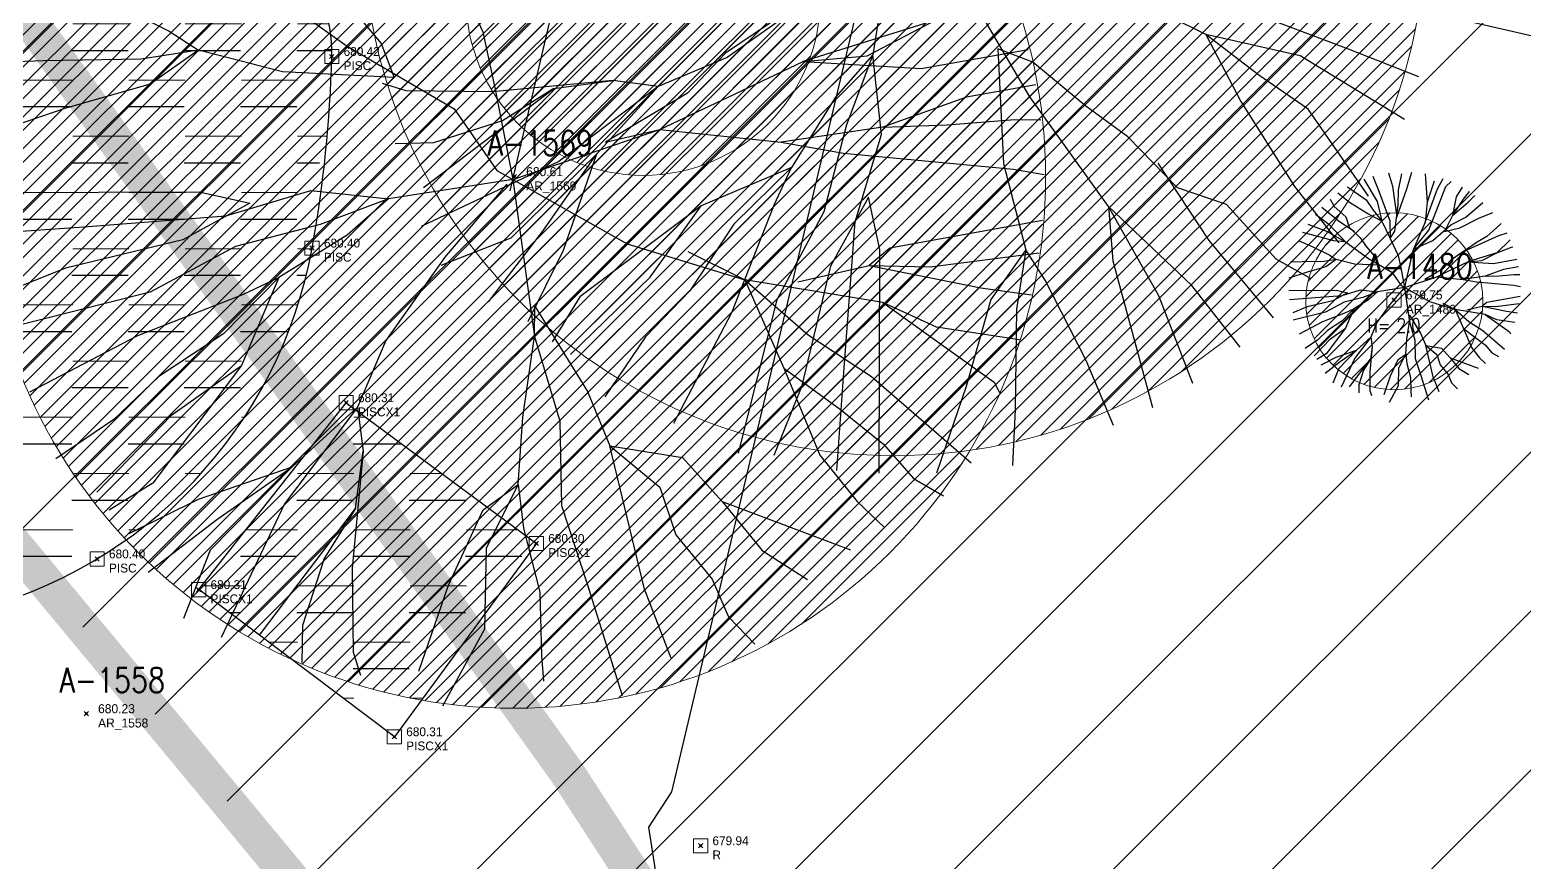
# Model space of a CAD drawing. Extents: x 350769 to 354978, y 6304672 to 6307963.
# Drawn here: x 352363.29 to 352384.38, y 6305912.39 to 6305924.15 of the extents above; entities that cross this region are included whole.
import ezdxf

# ---------------------------------------------------------------- set-up
doc = ezdxf.new("R2010")
doc.units = 0
doc.header["$PDMODE"] = 35
doc.header["$PDSIZE"] = 0.03
doc.linetypes.add('CONTINUOS', pattern=[0])
doc.linetypes.add('DASHDOT', pattern=[1, 0.5, -0.25, 0, -0.25])
doc.layers.get('0').update_dxf_attribs({"linetype": 'CONTINUOUS'})
for name, color, linetype in [('03_Pav ext_Vereda HC', 42, 'CONTINUOUS'), ('03_S2_Pav ext_Borde vereda', 7, 'CONTINUOUS'), ('1-ARBOL H1', 7, 'CONTINUOUS'), ('1-ARBOL H2', 1, 'CONTINUOUS'), ('1-ARBOL H3', 241, 'CONTINUOUS'), ('1-ARBOL NOMBRE', 3, 'CONTINUOUS'), ('1-ARBOL PTO', 7, 'CONTINUOUS'), ('1-PISCINA', 252, 'CONTINUOUS'), ('C-TINN', 5, 'CONTINUOUS'), ('C-TOPO-MAJR', 9, 'CONTINUOUS'), ('Paisajismo', 253, 'CONTINUOUS'), ('V-NODE-TEXT DIC 2012', 31, 'CONTINUOUS')]:
    doc.layers.add(name, color=color, linetype=linetype)
doc.layers.add('0_ASD_LINEA OFICIAL', color=253, linetype='DASHDOT', lineweight=20)
doc.layers.add('0_ASD_TOPOGRAFIA_ELEMENTOS', color=9, linetype='CONTINUOS', lineweight=5, true_color=0xbdbdbd)
doc.styles.add('ROMANS', font='romans.shx', dxfattribs={"width": 0.65})

# ---------------------------------------------------------------- blocks, each defined once
blk = doc.blocks.new('A$C27410629')
at = {"true_color": 0x136734, "transparency": 33554559}
h = blk.add_hatch(dxfattribs=at)
h.set_pattern_fill('ANSI31', color=116, scale=0.5)
h.set_pattern_definition([(45, (-8759.562515186517, -519.1035735587502), (-1.122532015133644, 1.122532015133644), [])])
h.paths.add_polyline_path([(137.5068959888558, 1252.464406617455, 0.1176268807227723), (109.8147584422568, 1254.193915082658, 0.0669245107500281), (94.44469839795602, 1249.334472017372, 0.3153492887079504), (64.30173641118381, 1196.270282113329, 0.0226826871159959), (65.7292635223912, 1185.310127003227), (112.3603922077091, 1218.953454515778), (153.4782689701005, 1161.962272479494), (172.1053089193083, 1139.480769404351), (187.9579650288579, 1141.807885415954), (193.565073162812, 1120.465553675225), (224.197974734232, 1050.129297271156), (250.6203797236194, 989.4787086543838), (268.1526288855184, 972.7353945672494, 7.2547007156e-06), (291.4898137452492, 983.2987389690225), (238.1945199318034, 1105.633967029937), (205.2934048173047, 1181.112163638985), (177.0531538182076, 1197.651557407602)])
at = {"layer": '0_ASD_LINEA OFICIAL', "ltscale": 8, "const_width": 0.5}
blk.add_lwpolyline([(250.6203797236194, 989.4787086543838), (268.1526288854875, 972.7353945673531, 7.2547007157e-06), (291.4898137452146, 983.2987389692971), (291.4898137452146, 983.2987389692971), (238.1945199318034, 1105.633967029937), (205.2934048173047, 1181.112163638985), (177.0531538182076, 1197.651557407602), (137.6146324061954, 1252.315079214)], format="xyb", dxfattribs=at)
for points in [[(65.72926352235241, 1185.310127003199), (112.3603922077091, 1218.953454515778), (153.4782689701005, 1161.962272479494), (172.1053089193083, 1139.480769404351), (187.9579650288579, 1141.807885415954), (193.565073162812, 1120.465553675225), (224.197974734232, 1050.129297271156), (250.6203797236194, 989.4787086543838)], [(160.9876143796937, 1025.359743172903), (224.1959328140074, 1050.133984341224), (193.565073162812, 1120.465553675225), (187.9579650288579, 1141.807885415954), (172.1053089193083, 1139.480769404351), (153.4782689701005, 1161.962272479494), (117.4026874119681, 1137.085542515902), (85.5836153089768, 1125.976116823203)]]:
    blk.add_lwpolyline(points, dxfattribs=at)
blk = doc.blocks.new('1.0 - LO RECABARREN LOTEO PARQUE - VEGETACION EXISTENTE ETAPA MUNICIPAL__2024')
at = {"layer": 'Paisajismo'}
for p, q in [((352375.4702458608, 6305925.603099793), (352375.1882660957, 6305923.795558665)), ((352369.1777840986, 6305925.224357982), (352369.6813281216, 6305924.119084897)), ((352366.2653259892, 6305924.993498384), (352367.77056125, 6305923.916952697)), ((352364.1516316083, 6305924.685686928), (352365.2540576142, 6305924.126691653)), ((352367.6419758763, 6305924.68165248), (352368.2480267663, 6305923.955577966)), ((352377.4055079637, 6305923.199715878), (352376.4937980042, 6305924.752247649)), ((352370.0679724451, 6305921.872609038), (352370.6902075476, 6305924.528814548)), ((352374.3394468163, 6305924.613462397), (352373.130072772, 6305923.756698069)), ((352379.8890026583, 6305924.080536784), (352378.750783973, 6305924.647700798)), ((352381.9028185219, 6305923.873283903), (352379.927820946, 6305924.62086697)), ((352373.9290712419, 6305924.372377308), (352373.1081152786, 6305923.816174734)), ((352376.0727233629, 6305924.284262914), (352374.2024221951, 6305923.700228712)), ((352375.1096994106, 6305923.778382971), (352376.0727233629, 6305924.284262914)), ((352365.2540576142, 6305924.126691653), (352365.6718654306, 6305923.861293525)), ((352369.6813281216, 6305924.119084897), (352369.8566682157, 6305923.30586208)), ((352381.2163304516, 6305923.781371539), (352379.8890026583, 6305924.080536784)), ((352379.8890026583, 6305924.080536784), (352380.3793731192, 6305923.137545247)), ((352380.6351789793, 6305923.505965), (352379.8890026583, 6305924.080536784)), ((352365.6718654306, 6305923.861293525), (352364.8590023124, 6305923.73371638)), ((352365.6718654306, 6305923.861293525), (352364.9886087963, 6305923.378250415)), ((352366.8578887793, 6305923.553046823), (352365.6718654306, 6305923.861293525)), ((352367.77056125, 6305923.916952697), (352369.2793878625, 6305923.030908189)), ((352368.2480267663, 6305923.955577966), (352368.4296612875, 6305923.475730047)), ((352375.8713452063, 6305923.603319028), (352377.3789777372, 6305923.868649257)), ((352376.9515047158, 6305923.87790762), (352377.031061075, 6305922.260606641)), ((352377.4452520646, 6305923.691011814), (352376.9515047158, 6305923.87790762)), ((352382.8913239477, 6305923.485670272), (352381.9028185219, 6305923.873283903)), ((352363.4760579242, 6305923.712183417), (352362.7126526013, 6305923.678956957)), ((352364.8590023124, 6305923.73371638), (352363.4760579242, 6305923.712183417)), ((352373.130072772, 6305923.756698069), (352372.1573878307, 6305923.345896452)), ((352373.1081152786, 6305923.816174734), (352372.5730991223, 6305923.254573348)), ((352373.1440849735, 6305923.196148376), (352374.2024221951, 6305923.700228712)), ((352374.2024221951, 6305923.700228712), (352375.1096994106, 6305923.778382971)), ((352374.2024221951, 6305923.700228712), (352375.8713452063, 6305923.603319028)), ((352375.1882660957, 6305923.795558665), (352374.6603257496, 6305923.196936025)), ((352375.1882660957, 6305923.795558665), (352374.8147450234, 6305922.807415179)), ((352375.1882660957, 6305923.795558665), (352375.1882660957, 6305923.795558665)), ((352375.3075705391, 6305922.669559345), (352375.1882660957, 6305923.795558665)), ((352378.1923582874, 6305923.067405858), (352377.4452520646, 6305923.691011814)), ((352382.6913788226, 6305922.880757701), (352381.2163304516, 6305923.781371539)), ((352368.4296612875, 6305923.475730047), (352366.8578887793, 6305923.553046823)), ((352371.5184798641, 6305923.431942384), (352369.8183166715, 6305923.270626443)), ((352370.687252077, 6305923.318138927), (352371.5184798641, 6305923.431942384)), ((352372.1573878307, 6305923.345896452), (352371.5184798641, 6305923.431942384)), ((352381.3305007125, 6305923.028547787), (352380.6351789793, 6305923.505965)), ((352364.9886087963, 6305923.378250415), (352363.7974733091, 6305923.041953631)), ((352368.5997595971, 6305923.284560755), (352368.265524338, 6305923.389078305)), ((352369.8183166715, 6305923.270626443), (352368.5997595971, 6305923.284560755)), ((352368.8469876921, 6305921.922353846), (352370.687252077, 6305923.318138927)), ((352369.8566682157, 6305923.30586208), (352370.106287757, 6305922.036169954)), ((352370.687252077, 6305923.318138927), (352369.9605148915, 6305922.862929301)), ((352372.1573878307, 6305923.345896452), (352370.7556980548, 6305922.289282813)), ((352371.2928970537, 6305922.397534733), (352372.1573878307, 6305923.345896452)), ((352372.5730991223, 6305923.254573348), (352371.4158517948, 6305922.561791539)), ((352377.4862511842, 6305923.372635354), (352376.5099130048, 6305923.196596308)), ((352363.7974733091, 6305923.041953631), (352362.604983442, 6305922.633924186)), ((352369.2793878625, 6305923.030908189), (352369.8827411623, 6305922.161959857)), ((352372.1819547828, 6305922.737895793), (352373.1440849735, 6305923.196148376)), ((352374.6603257496, 6305923.196936025), (352374.0417827315, 6305922.204166298)), ((352376.5099130048, 6305923.196596308), (352375.3290965599, 6305922.773759334)), ((352378.5132372207, 6305921.650879486), (352377.4055079637, 6305923.199715878)), ((352378.7887446114, 6305922.637172383), (352378.1923582874, 6305923.067405858)), ((352380.3793731192, 6305923.137545247), (352381.1404788018, 6305921.932810843)), ((352382.1842404385, 6305921.79807883), (352381.3305007125, 6305923.028547787)), ((352369.9605148915, 6305922.862929301), (352368.9859782216, 6305922.550201828)), ((352374.8147450234, 6305922.807415179), (352374.4948601694, 6305921.575008806)), ((352375.3290965599, 6305922.773759334), (352376.2354745287, 6305922.804286337)), ((352376.2354745287, 6305922.804286337), (352377.190411121, 6305922.881540743)), ((352377.190411121, 6305922.881540743), (352377.5592787634, 6305922.874576182)), ((352370.106287757, 6305922.036169954), (352372.1819547828, 6305922.737895793)), ((352371.4158517948, 6305922.561791539), (352372.1819547828, 6305922.737895793)), ((352372.1819547828, 6305922.737895793), (352373.8949014431, 6305922.562625045)), ((352375.3290965599, 6305922.773759334), (352373.8949014431, 6305922.562625045)), ((352374.938678846, 6305921.436227677), (352375.3075705391, 6305922.669559345)), ((352379.4886997071, 6305921.91457271), (352378.7887446114, 6305922.637172383)), ((352368.9859782216, 6305922.550201828), (352368.4469315796, 6305922.540024128)), ((352371.2928970537, 6305922.397534733), (352370.0787920602, 6305921.206760412)), ((352370.529193421, 6305921.303915133), (352371.2928970537, 6305922.397534733)), ((352370.8203751075, 6305921.036049427), (352371.2928970537, 6305922.397534733)), ((352373.8949014431, 6305922.562625045), (352374.7716272695, 6305922.404206688)), ((352374.7716272695, 6305922.404206688), (352377.1728586877, 6305922.179475287)), ((352370.7556980548, 6305922.289282813), (352368.8121839928, 6305921.36960551)), ((352369.8827411623, 6305922.161959857), (352371.7224693681, 6305921.126742867)), ((352374.0417827315, 6305922.204166298), (352372.7651748338, 6305921.663849127)), ((352374.0417827315, 6305922.204166298), (352373.2235211496, 6305921.403843911)), ((352373.7985101328, 6305921.683359453), (352374.0417827315, 6305922.204166298)), ((352377.031061075, 6305922.260606641), (352377.348236551, 6305921.040228558)), ((352377.1728586877, 6305922.179475287), (352377.6059610968, 6305922.106168143)), ((352379.936564877, 6305921.171228792), (352379.2144552114, 6305922.265871255)), ((352370.106287757, 6305922.036169954), (352368.3496305298, 6305921.762128172)), ((352370.0221169713, 6305921.968759323), (352369.1445095394, 6305920.937203915)), ((352370.106287757, 6305922.036169954), (352370.4105597132, 6305919.817534003)), ((352382.1170936318, 6305922.036657387), (352382.3077306899, 6305921.724427139)), ((352382.2451382478, 6305922.078980688), (352382.3271862014, 6305921.869739215)), ((352382.4661015754, 6305922.125789111), (352382.5229197511, 6305921.939172964)), ((352382.5229197511, 6305921.939172964), (352382.5850133433, 6305921.500382992)), ((352382.6078358517, 6305921.885193825), (352382.6536641958, 6305922.112615707)), ((352382.7255723397, 6305921.904088235), (352382.7958158743, 6305922.138455039)), ((352382.9838642104, 6305922.115630685), (352383.0095189821, 6305921.711582254)), ((352383.1086183961, 6305922.010635272), (352383.0095189821, 6305921.711582254)), ((352383.1556555279, 6305921.90378248), (352383.2384065445, 6305922.048054607)), ((352383.2733258597, 6305921.9348885), (352383.3493312278, 6305922.004172126)), ((352362.6086268314, 6305921.848871754), (352365.6779629982, 6305921.858329112)), ((352365.6779629982, 6305921.858329112), (352366.3930501146, 6305921.701313131)), ((352366.0567168208, 6305921.519567027), (352367.2553290981, 6305921.878074088)), ((352367.2553290981, 6305921.878074088), (352368.3496305298, 6305921.762128172)), ((352368.3496305298, 6305921.762128172), (352367.3893041674, 6305921.399122052)), ((352368.3496305298, 6305921.762128172), (352367.7678596528, 6305921.249049819)), ((352368.3496305298, 6305921.762128172), (352368.3496305298, 6305921.762128172)), ((352375.1256894663, 6305921.78230331), (352374.5902453599, 6305920.811687087)), ((352375.2872536237, 6305921.046502749), (352375.1256894663, 6305921.78230331)), ((352380.1793921634, 6305921.682338035), (352379.4886997071, 6305921.91457271)), ((352381.1404788018, 6305921.932810843), (352381.7662709216, 6305921.140367877)), ((352381.6412293455, 6305921.757736577), (352381.7000821496, 6305921.65329149)), ((352381.9164373764, 6305921.708371272), (352381.7486973421, 6305921.840835558)), ((352381.8879180338, 6305921.929309081), (352382.1483770366, 6305921.748594081)), ((352382.1483770366, 6305921.748594081), (352382.2494341259, 6305921.601412144)), ((352382.3271862014, 6305921.869739215), (352382.485430535, 6305921.451682427)), ((352382.5850133433, 6305921.500382992), (352382.7255723397, 6305921.904088235)), ((352382.6039188047, 6305921.677733289), (352382.6078358517, 6305921.885193825)), ((352382.9834711675, 6305921.431902624), (352383.1556555279, 6305921.90378248)), ((352383.1315329145, 6305921.574380967), (352383.2733258597, 6305921.9348885)), ((352383.4193693965, 6305921.789398993), (352383.3674522764, 6305921.524682896)), ((352383.5204005023, 6305921.756232971), (352383.3674522764, 6305921.524682896)), ((352383.5055732039, 6305921.925432207), (352383.4193693965, 6305921.789398993)), ((352383.6022661628, 6305921.865451896), (352383.5204005023, 6305921.756232971)), ((352383.5900161056, 6305921.715845633), (352383.6821775807, 6305921.808387955)), ((352364.0515358523, 6305921.366857713), (352366.0567168208, 6305921.519567027)), ((352366.3930501146, 6305921.701313131), (352365.4497576068, 6305921.180942255)), ((352372.7651748338, 6305921.663849127), (352371.0543545674, 6305920.375500673)), ((352372.0459041276, 6305920.652820288), (352372.7651748338, 6305921.663849127)), ((352373.1997151326, 6305920.157408826), (352373.7985101328, 6305921.683359453)), ((352374.4948601694, 6305921.575008806), (352373.8319437768, 6305920.33612568)), ((352379.6900846676, 6305920.538551255), (352378.5132372207, 6305921.650879486)), ((352378.5132372207, 6305921.650879486), (352378.5759669257, 6305920.886942143)), ((352379.223372799, 6305920.388869123), (352378.5132372207, 6305921.650879486)), ((352380.8802690857, 6305920.910698391), (352380.1793921634, 6305921.682338035)), ((352381.4363546945, 6305921.545514576), (352381.62130806, 6305921.4013597)), ((352381.5242590981, 6305921.645444569), (352381.7552298135, 6305921.453533296)), ((352381.7000821496, 6305921.65329149), (352381.8634186492, 6305921.50493366)), ((352382.1714490284, 6305921.547264545), (352381.9164373764, 6305921.708371272)), ((352382.3710563683, 6305921.443465582), (352382.1714490284, 6305921.547264545)), ((352382.2494341259, 6305921.601412144), (352382.3710563683, 6305921.443465582)), ((352382.3077306899, 6305921.724427139), (352382.3710563683, 6305921.443465582)), ((352382.5553485164, 6305921.305088425), (352382.6039188047, 6305921.677733289)), ((352383.0095189821, 6305921.711582254), (352382.9834711675, 6305921.431902624)), ((352383.0332168968, 6305921.316819363), (352383.1315329145, 6305921.574380967)), ((352383.3674522764, 6305921.524682896), (352383.2537368047, 6305921.30020654)), ((352383.3674522764, 6305921.524682896), (352383.5900161056, 6305921.715845633)), ((352383.5559343637, 6305921.504107267), (352383.7988191778, 6305921.710788663)), ((352383.7420790228, 6305921.486351135), (352383.9376436193, 6305921.566516791)), ((352362.6455665957, 6305921.269593326), (352364.0515358523, 6305921.366857713)), ((352367.3893041674, 6305921.399122052), (352366.1915911368, 6305921.088242243)), ((352373.2235211496, 6305921.403843911), (352372.6040523184, 6305920.460108434)), ((352374.7815461054, 6305919.372963989), (352374.938678846, 6305921.436227677)), ((352377.5835705647, 6305921.452867492), (352375.4284783151, 6305921.064292336)), ((352381.3275386036, 6305921.404254637), (352381.5896241572, 6305921.30256866)), ((352381.62130806, 6305921.4013597), (352381.8567596741, 6305921.152251008)), ((352381.7552298135, 6305921.453533296), (352381.9869378, 6305921.300681033)), ((352381.8634186492, 6305921.50493366), (352381.9125768272, 6305921.358731622)), ((352381.9125768272, 6305921.358731622), (352382.0655328114, 6305921.21056892)), ((352382.3710563683, 6305921.443465582), (352382.4911105742, 6305921.202533618)), ((352382.485430535, 6305921.451682427), (352382.4911105742, 6305921.202533618)), ((352382.4911105742, 6305921.202533618), (352382.5553485164, 6305921.305088425)), ((352382.9834711675, 6305921.431902624), (352382.8205255015, 6305921.051040072)), ((352382.8205255015, 6305921.051040072), (352383.0332168968, 6305921.316819363)), ((352383.0927543629, 6305921.170420489), (352383.3461807577, 6305921.393923594)), ((352383.2537368047, 6305921.30020654), (352383.4736455374, 6305921.350756623)), ((352383.3461807577, 6305921.393923594), (352383.5559343637, 6305921.504107267)), ((352383.4736455374, 6305921.350756623), (352383.7420790228, 6305921.486351135)), ((352383.9891495029, 6305921.350653877), (352383.8518599614, 6305921.228725682)), ((352384.0535926552, 6305921.412667836), (352383.9891495029, 6305921.350653877)), ((352365.4497576068, 6305921.180942255), (352363.7907008248, 6305920.781722691)), ((352367.7678596528, 6305921.249049819), (352366.8030372821, 6305920.64791934)), ((352370.0787920602, 6305921.206760412), (352369.0893342764, 6305920.818653012)), ((352369.76363805, 6305920.308369677), (352370.529193421, 6305921.303915133)), ((352371.7224693681, 6305921.126742867), (352373.38146771, 6305920.618996975)), ((352380.8431984074, 6305920.080069369), (352379.936564877, 6305921.171228792)), ((352381.202433948, 6305921.167015791), (352381.39638432, 6305921.085207821)), ((352381.6950535558, 6305921.165529292), (352381.2558706404, 6305921.284103421)), ((352381.5896241572, 6305921.30256866), (352381.8567596741, 6305921.152251008)), ((352381.8567596741, 6305921.152251008), (352381.6950535558, 6305921.165529292)), ((352381.8567596741, 6305921.152251008), (352382.1846089707, 6305920.91777288)), ((352382.0655328114, 6305921.21056892), (352382.1566023026, 6305921.084329094)), ((352382.4911105742, 6305921.202533618), (352382.6007854922, 6305920.961798489)), ((352382.8205255015, 6305921.051040072), (352383.0927543629, 6305921.170420489)), ((352383.7153538161, 6305921.1482889), (352383.525969502, 6305921.0169671)), ((352384.0189193918, 6305921.238871493), (352383.632493247, 6305921.06643186)), ((352383.8518599614, 6305921.228725682), (352383.7153538161, 6305921.1482889)), ((352384.1820442369, 6305921.181089383), (352383.9928698321, 6305920.997775255)), ((352384.1339689827, 6305921.278237516), (352384.0189193918, 6305921.238871493)), ((352366.1915911368, 6305921.088242243), (352364.9875836795, 6305920.44398754)), ((352369.1445095394, 6305920.937203915), (352368.3118638943, 6305919.761874832)), ((352370.3225331715, 6305920.029200427), (352370.8203751075, 6305921.036049427)), ((352372.5784958549, 6305921.0152958), (352373.38146771, 6305920.618996975)), ((352375.4284783151, 6305921.064292336), (352375.1366191607, 6305920.818652077)), ((352375.2775223216, 6305917.888259199), (352375.2872536237, 6305921.046502749)), ((352375.9979739823, 6305920.802388897), (352377.5338221893, 6305920.996106395)), ((352377.348236551, 6305921.040228558), (352376.8512014585, 6305920.337180491)), ((352377.348236551, 6305921.040228558), (352377.216963965, 6305920.203819783)), ((352377.6213222867, 6305920.610318385), (352377.348236551, 6305921.040228558)), ((352378.5759669257, 6305920.886942143), (352379.136138713, 6305918.812139821)), ((352381.3736919894, 6305920.632664044), (352380.8802690857, 6305920.910698391)), ((352381.39638432, 6305921.085207821), (352381.6364993372, 6305920.963455286)), ((352381.7275003936, 6305920.905649977), (352381.5504539155, 6305920.877862907)), ((352381.7275003936, 6305920.905649977), (352381.5786829876, 6305920.800440282)), ((352381.6364993372, 6305920.963455286), (352381.7275003936, 6305920.905649977)), ((352381.9858234151, 6305920.83851199), (352381.7275003936, 6305920.905649977)), ((352382.1566023026, 6305921.084329094), (352382.288603833, 6305920.926185695)), ((352382.1846089707, 6305920.91777288), (352382.5132404854, 6305920.724787055)), ((352382.288603833, 6305920.926185695), (352382.3281649246, 6305920.821671932)), ((352382.6007854922, 6305920.961798489), (352382.6389756197, 6305920.784673667)), ((352382.6849989522, 6305920.47250253), (352382.8205255015, 6305921.051040072)), ((352383.3471603536, 6305920.895822833), (352383.2306306156, 6305920.773502672)), ((352383.525969502, 6305921.0169671), (352383.3471603536, 6305920.895822833)), ((352383.632493247, 6305921.06643186), (352383.525969502, 6305921.0169671)), ((352383.9928698321, 6305920.997775255), (352383.5855069844, 6305920.870569091)), ((352383.5855069844, 6305920.870569091), (352383.7831174209, 6305920.887591559)), ((352383.7831174209, 6305920.887591559), (352383.9928698321, 6305920.997775255)), ((352383.949008458, 6305920.84946158), (352384.2773798944, 6305920.907252099)), ((352383.9928698321, 6305920.997775255), (352384.2020358704, 6305921.076839284)), ((352384.2020358704, 6305921.076839284), (352384.2223271544, 6305921.083175759)), ((352363.7907008248, 6305920.781722691), (352362.850116135, 6305920.404815827)), ((352374.1269641697, 6305920.586564464), (352375.1366191607, 6305920.818652077)), ((352374.5902453599, 6305920.811687087), (352374.1794618728, 6305919.10457353)), ((352375.1366191607, 6305920.818652077), (352376.7103532679, 6305920.501908239)), ((352375.1366191607, 6305920.818652077), (352375.9979739823, 6305920.802388897)), ((352381.3192465115, 6305920.727192818), (352381.0595150434, 6305920.638321551)), ((352381.2492403068, 6305920.873172899), (352381.0829660341, 6305920.865935976)), ((352381.5504539155, 6305920.877862907), (352381.2492403068, 6305920.873172899)), ((352381.5786829876, 6305920.800440282), (352381.3192465115, 6305920.727192818)), ((352382.3281649246, 6305920.821671932), (352381.9858234151, 6305920.83851199)), ((352382.5132404854, 6305920.724787055), (352382.6446544644, 6305920.53552488)), ((352382.6389756197, 6305920.784673667), (352382.6933442577, 6305920.508127082)), ((352383.2306306156, 6305920.773502672), (352382.9785751847, 6305920.622610626)), ((352383.145437025, 6305920.660967192), (352383.3549947696, 6305920.760777362)), ((352383.3549947696, 6305920.760777362), (352383.5855069844, 6305920.870569091)), ((352383.5855069844, 6305920.870569091), (352383.949008458, 6305920.84946158)), ((352384.0880923667, 6305920.760874923), (352383.8309034401, 6305920.668778487)), ((352383.8309034401, 6305920.668778487), (352384.0283180153, 6305920.675427452)), ((352384.0283180153, 6305920.675427452), (352384.2363089508, 6305920.692253926)), ((352384.3007446967, 6305920.799217287), (352384.0880923667, 6305920.760874923)), ((352384.2363089508, 6305920.692253926), (352384.3166505428, 6305920.690737003)), ((352366.8030372821, 6305920.64791934), (352366.0252446871, 6305919.852692555)), ((352366.8030372821, 6305920.64791934), (352366.2779305222, 6305919.407249098)), ((352366.2968916165, 6305920.411495083), (352366.8030372821, 6305920.64791934)), ((352370.9220753612, 6305919.560267539), (352372.0459041276, 6305920.652820288)), ((352375.3299972098, 6305920.296353454), (352373.38146771, 6305920.618996975)), ((352373.38146771, 6305920.618996975), (352373.9299680345, 6305919.369950321)), ((352373.38146771, 6305920.618996975), (352374.2725592348, 6305919.83990037)), ((352376.7103532679, 6305920.501908239), (352377.4268802816, 6305920.405548896)), ((352378.1965095997, 6305919.475959151), (352377.6213222867, 6305920.610318385)), ((352380.3711058593, 6305919.664788504), (352379.6900846676, 6305920.538551255)), ((352381.0603085954, 6305920.467332407), (352381.7288284805, 6305920.469392276)), ((352381.7288284805, 6305920.469392276), (352381.8845787571, 6305920.435193251)), ((352381.8113233419, 6305920.395607856), (352382.0723883079, 6305920.473692851)), ((352382.0723883079, 6305920.473692851), (352382.310733744, 6305920.448439132)), ((352382.6933442577, 6305920.508127082), (352382.310733744, 6305920.448439132)), ((352382.6750113542, 6305920.493444641), (352382.4838631751, 6305920.268765666)), ((352382.6446544644, 6305920.53552488), (352383.045358337, 6305920.31004839)), ((352382.6933442577, 6305920.508127082), (352383.145437025, 6305920.660967192)), ((352382.6933442577, 6305920.508127082), (352382.7596165206, 6305920.024894822)), ((352382.9785751847, 6305920.622610626), (352383.145437025, 6305920.660967192)), ((352383.145437025, 6305920.660967192), (352383.5185271143, 6305920.622792169)), ((352383.8309034401, 6305920.668778487), (352383.5185271143, 6305920.622792169)), ((352383.5185271143, 6305920.622792169), (352383.7094832745, 6305920.588287696)), ((352383.7094832745, 6305920.588287696), (352384.2324859253, 6305920.539339846)), ((352384.2324859253, 6305920.539339846), (352384.3268182359, 6305920.523373108)), ((352364.9875836795, 6305920.44398754), (352362.8798958433, 6305919.912079652)), ((352364.8138978646, 6305919.829556698), (352366.2968916165, 6305920.411495083)), ((352371.0543545674, 6305920.375500673), (352370.6602547339, 6305919.740035941)), ((352372.6040523184, 6305920.460108434), (352371.979028298, 6305919.810595389)), ((352373.8319437768, 6305920.33612568), (352373.2846284726, 6305918.167385877)), ((352375.3299972098, 6305920.296353454), (352376.9006364831, 6305919.170803783)), ((352376.0862089339, 6305919.948581737), (352375.3299972098, 6305920.296353454)), ((352376.8512014585, 6305920.337180491), (352376.5051633923, 6305919.111542189)), ((352379.7037610238, 6305919.150715962), (352379.223372799, 6305920.388869123)), ((352381.0683542984, 6305920.34116208), (352381.3745828621, 6305920.362346848)), ((352381.6791239731, 6305920.321853343), (352381.3177714236, 6305920.23490092)), ((352381.3745828621, 6305920.362346848), (352381.8113233419, 6305920.395607856)), ((352381.8406997795, 6305920.301662723), (352381.578459711, 6305920.161340172)), ((352381.8845787571, 6305920.435193251), (352381.6791239731, 6305920.321853343)), ((352382.1015688841, 6305920.369374216), (352381.8406997795, 6305920.301662723)), ((352382.1840205466, 6305920.336687581), (352381.973876429, 6305920.205757746)), ((352382.310733744, 6305920.448439132), (352382.1015688841, 6305920.369374216)), ((352382.310733744, 6305920.448439132), (352382.1840205466, 6305920.336687581)), ((352382.4838631751, 6305920.268765666), (352382.3025079436, 6305920.01277192)), ((352382.310733744, 6305920.448439132), (352382.310733744, 6305920.448439132)), ((352383.045358337, 6305920.31004839), (352383.4066981579, 6305920.19945828)), ((352383.2318060565, 6305920.285774549), (352383.4066981579, 6305920.19945828)), ((352383.8525493844, 6305920.296446289), (352383.7889807045, 6305920.242944363)), ((352384.3219414433, 6305920.381080296), (352383.8525493844, 6305920.296446289)), ((352383.9765889673, 6305920.239402144), (352384.3111059478, 6305920.281594981)), ((352370.4105597132, 6305919.817534003), (352370.4186525587, 6305920.246159435)), ((352370.4186525587, 6305920.246159435), (352371.1586840777, 6305919.041136753)), ((352372.3801893267, 6305918.590347856), (352373.1997151326, 6305920.157408826)), ((352377.216963965, 6305920.203819783), (352377.1948072709, 6305918.780816582)), ((352381.3177714236, 6305920.23490092), (352381.1129064188, 6305920.152808337)), ((352381.578459711, 6305920.161340172), (352381.1193926184, 6305920.045487434)), ((352381.5406298954, 6305920.027513438), (352381.8636348576, 6305920.154263119)), ((352381.973876429, 6305920.205757746), (352381.8044685219, 6305920.032552566)), ((352381.973876429, 6305920.205757746), (352381.8595050171, 6305919.935532302)), ((352381.8636348576, 6305920.154263119), (352381.973876429, 6305920.205757746)), ((352382.7596165206, 6305920.024894822), (352382.761379191, 6305920.11825202)), ((352382.761379191, 6305920.11825202), (352382.9225625085, 6305919.85579083)), ((352383.8310996071, 6305920.129184579), (352383.4066981579, 6305920.19945828)), ((352383.4066981579, 6305920.19945828), (352383.5261648289, 6305919.927408403)), ((352383.4066981579, 6305920.19945828), (352383.6007832536, 6305920.029766352)), ((352383.5690717724, 6305920.192394284), (352383.7889807045, 6305920.242944363)), ((352383.7889807045, 6305920.242944363), (352384.131749462, 6305920.173955648)), ((352383.7889807045, 6305920.242944363), (352383.9765889673, 6305920.239402144)), ((352383.8310996071, 6305920.129184579), (352384.1731942912, 6305919.88403309)), ((352383.9958070706, 6305920.053437808), (352383.8310996071, 6305920.129184579)), ((352384.2505496601, 6305920.014587809), (352383.9958070706, 6305920.053437808)), ((352384.131749462, 6305920.173955648), (352384.2878133568, 6305920.152968004)), ((352363.2909510635, 6305919.033101277), (352364.8138978646, 6305919.829556698)), ((352366.0252446871, 6305919.852692555), (352365.1080762081, 6305919.250662325)), ((352374.2725592348, 6305919.83990037), (352375.1672421118, 6305919.251304944)), ((352377.2557936549, 6305919.77021202), (352376.0862089339, 6305919.948581737)), ((352381.2089229187, 6305919.854040654), (352381.5406298954, 6305920.027513438)), ((352381.6047037086, 6305919.90142676), (352381.4672183059, 6305919.769125061)), ((352381.8595050171, 6305919.935532302), (352381.5867943961, 6305919.573395136)), ((352381.8044685219, 6305920.032552566), (352381.6047037086, 6305919.90142676)), ((352381.6454959099, 6305919.783280975), (352381.8595050171, 6305919.935532302)), ((352382.3025079436, 6305920.01277192), (352382.2155516827, 6305919.806879241)), ((352382.723776953, 6305919.776529941), (352382.7596165206, 6305920.024894822)), ((352382.7596165206, 6305920.024894822), (352382.8377606244, 6305919.764001489)), ((352382.9225625085, 6305919.85579083), (352382.992087589, 6305919.68845071)), ((352383.5261648289, 6305919.927408403), (352383.6372122853, 6305919.659714901)), ((352383.5261648289, 6305919.927408403), (352383.7002735175, 6305919.799599854)), ((352383.6007832536, 6305920.029766352), (352383.7956505675, 6305919.901566726)), ((352383.7956505675, 6305919.901566726), (352384.1021525092, 6305919.636361785)), ((352384.1731942912, 6305919.88403309), (352384.1895897971, 6305919.852597551)), ((352368.3118638943, 6305919.761874832), (352367.91262671, 6305918.816571843)), ((352370.2460116074, 6305918.67723088), (352370.4105597132, 6305919.817534003)), ((352370.4105597132, 6305919.817534003), (352370.7693381571, 6305918.61970973)), ((352371.979028298, 6305919.810595389), (352371.4067145773, 6305918.96585935)), ((352381.4672183059, 6305919.769125061), (352381.2884091574, 6305919.647980793)), ((352381.4142302627, 6305919.54539499), (352381.6454959099, 6305919.783280975)), ((352381.7266157778, 6305919.523867631), (352382.0148076117, 6305919.623888517)), ((352382.0148076117, 6305919.623888517), (352381.7627509545, 6305919.366893349)), ((352381.7833161394, 6305919.462231869), (352382.0148076117, 6305919.623888517)), ((352382.2155516827, 6305919.806879241), (352381.9918934316, 6305919.510177143)), ((352382.0148076117, 6305919.623888517), (352382.2155516827, 6305919.806879241)), ((352382.2337654194, 6305919.671638664), (352382.1996189349, 6305919.31175733)), ((352382.2337654194, 6305919.671638664), (352382.2096761202, 6305919.495688869)), ((352382.2155516827, 6305919.806879241), (352382.2337654194, 6305919.671638664)), ((352382.7094794233, 6305919.569266264), (352382.723776953, 6305919.776529941)), ((352382.8377606244, 6305919.764001489), (352382.843243624, 6305919.504480064)), ((352383.0976906166, 6305919.247913213), (352382.992087589, 6305919.68845071)), ((352382.992087589, 6305919.68845071), (352382.992087589, 6305919.68845071)), ((352382.992087589, 6305919.68845071), (352383.2147984585, 6305919.65206138)), ((352382.992087589, 6305919.68845071), (352383.1454364905, 6305919.56103499)), ((352383.2147984585, 6305919.65206138), (352383.3373632948, 6305919.516898926)), ((352383.6372122853, 6305919.659714901), (352383.7518127765, 6305919.516888352)), ((352383.7002735175, 6305919.799599854), (352383.8332531273, 6305919.693322262)), ((352383.8332531273, 6305919.693322262), (352383.9247143085, 6305919.58782771)), ((352366.2779305222, 6305919.407249098), (352365.0258502313, 6305917.744589953)), ((352365.2953630509, 6305918.708226506), (352366.2779305222, 6305919.407249098)), ((352378.582989495, 6305918.559692448), (352378.1965095997, 6305919.475959151)), ((352381.5867943961, 6305919.573395136), (352381.4522826643, 6305919.489974217)), ((352381.5134914361, 6305919.418487147), (352381.7266157778, 6305919.523867631)), ((352381.5725844704, 6305919.300183255), (352381.7833161394, 6305919.462231869)), ((352381.9918934316, 6305919.510177143), (352381.7972211227, 6305919.098784615)), ((352381.9142238959, 6305919.106151674), (352382.2096761202, 6305919.495688869)), ((352382.2096761202, 6305919.495688869), (352382.1133198127, 6305919.341857078)), ((352382.4957803667, 6305919.259277836), (352382.6018264799, 6305919.491713611)), ((352382.6018264799, 6305919.491713611), (352382.7094794233, 6305919.569266264)), ((352382.612339703, 6305919.373942193), (352382.7094794233, 6305919.569266264)), ((352382.7094794233, 6305919.569266264), (352382.725866262, 6305919.434669464)), ((352382.725866262, 6305919.434669464), (352382.7768980733, 6305919.238340988)), ((352382.843243624, 6305919.504480064), (352382.9217782395, 6305919.264332893)), ((352383.1454364905, 6305919.56103499), (352383.1945946521, 6305919.414832087)), ((352383.1945946521, 6305919.414832087), (352383.3062269071, 6305919.277827682)), ((352383.3373632948, 6305919.516898926), (352383.731784494, 6305919.368253094)), ((352383.3373632948, 6305919.516898926), (352383.4596331473, 6305919.366113103)), ((352383.7518127765, 6305919.516888352), (352383.8363248125, 6305919.437146679)), ((352383.9247143085, 6305919.58782771), (352384.0171547637, 6305919.534198942)), ((352365.1080762081, 6305919.250662325), (352364.4768475362, 6305918.64323329)), ((352373.9299680345, 6305919.369950321), (352374.4398137128, 6305918.140904834)), ((352373.9299680345, 6305919.369950321), (352374.7293430523, 6305918.78315042)), ((352374.6814643271, 6305917.926268973), (352374.7815461054, 6305919.372963989)), ((352375.1672421118, 6305919.251304944), (352376.5744665134, 6305918.033685043)), ((352381.7627509545, 6305919.366893349), (352381.6805984825, 6305919.157450286)), ((352382.1133198127, 6305919.341857078), (352382.0471233552, 6305919.135572436)), ((352382.1996189349, 6305919.31175733), (352382.2025684747, 6305919.05381977)), ((352382.4047785822, 6305918.995299693), (352382.4957803667, 6305919.259277836)), ((352382.6076392432, 6305919.124989376), (352382.612339703, 6305919.373942193)), ((352382.7768980733, 6305919.238340988), (352382.7810277664, 6305919.042897922)), ((352382.9217782395, 6305919.264332893), (352383.0294946258, 6305918.919867063)), ((352383.1796954494, 6305919.035370708), (352383.0976906166, 6305919.247913213)), ((352383.3062269071, 6305919.277827682), (352383.3559726364, 6305919.162744422)), ((352383.4596331473, 6305919.366113103), (352383.598717056, 6305919.277526447)), ((352371.1586840777, 6305919.041136753), (352371.4778905047, 6305918.272837868)), ((352374.1794618728, 6305919.10457353), (352373.7916374032, 6305918.13674356)), ((352376.5051633923, 6305919.111542189), (352376.0853148353, 6305917.884510275)), ((352376.9006364831, 6305919.170803783), (352376.9759122088, 6305919.026475644)), ((352382.0471233552, 6305919.135572436), (352382.0449689948, 6305919.021469963)), ((352382.2025684747, 6305919.05381977), (352382.2246921835, 6305918.98307066)), ((352382.4785746295, 6305918.888761871), (352382.6076392432, 6305919.124989376)), ((352382.7810277664, 6305919.042897922), (352382.7873696764, 6305918.964632173)), ((352383.3559726364, 6305919.162744422), (352383.4374450249, 6305919.078192004)), ((352367.91262671, 6305918.816571843), (352366.8857576904, 6305917.454340888)), ((352366.9909622225, 6305917.976417255), (352367.91262671, 6305918.816571843)), ((352367.91262671, 6305918.816571843), (352367.996250372, 6305918.195649707)), ((352374.7293430523, 6305918.78315042), (352375.3398845412, 6305918.295204337)), ((352377.1948072709, 6305918.780816582), (352377.1606183623, 6305917.995298213)), ((352364.4768475362, 6305918.64323329), (352363.6558915729, 6305918.087030713)), ((352364.2335666388, 6305917.616034525), (352365.2953630509, 6305918.708226506)), ((352370.1803681968, 6305917.725633307), (352370.2460116074, 6305918.67723088)), ((352370.7693381571, 6305918.61970973), (352370.794511932, 6305917.428184225)), ((352367.996250372, 6305918.195649707), (352367.8394756188, 6305916.54334763)), ((352367.8856505846, 6305917.387821727), (352367.996250372, 6305918.195649707)), ((352371.9627394963, 6305916.25022388), (352371.4778905047, 6305918.272837868)), ((352371.4778905047, 6305918.272837868), (352371.4778905047, 6305918.272837868)), ((352371.4778905047, 6305918.272837868), (352372.5004098672, 6305918.10576567)), ((352371.4778905047, 6305918.272837868), (352372.1819523288, 6305917.687841544)), ((352375.3398845412, 6305918.295204337), (352375.7598049019, 6305917.810853384)), ((352365.6678039461, 6305917.517197224), (352366.9909622225, 6305917.976417255)), ((352366.9909622225, 6305917.976417255), (352365.8337092648, 6305916.796490403)), ((352365.928128993, 6305917.234212562), (352366.9909622225, 6305917.976417255)), ((352372.5004098672, 6305918.10576567), (352373.0631346164, 6305917.48520222)), ((352374.4398137128, 6305918.140904834), (352374.9659722316, 6305917.48515367)), ((352365.0258502313, 6305917.744589953), (352364.4082744001, 6305917.361584382)), ((352369.6861075472, 6305917.369570359), (352370.1803681968, 6305917.725633307)), ((352369.7343762923, 6305916.828853347), (352370.1803681968, 6305917.725633307)), ((352370.1803681968, 6305917.725633307), (352370.255604129, 6305917.107666907)), ((352375.7598049019, 6305917.810853384), (352376.184221346, 6305917.564630765)), ((352364.689298647, 6305917.033369984), (352365.6678039461, 6305917.517197224)), ((352372.1819523288, 6305917.687841544), (352372.407649315, 6305917.016588721)), ((352366.8857576904, 6305917.454340888), (352365.9919701279, 6305915.565538486)), ((352366.5291581032, 6305915.599362431), (352367.8856505846, 6305917.387821727)), ((352367.8856505846, 6305917.387821727), (352367.4432555169, 6305916.681542843)), ((352369.1992242432, 6305916.302401606), (352369.6861075472, 6305917.369570359)), ((352370.794511932, 6305917.428184225), (352371.1550833091, 6305916.325610593)), ((352373.0631346164, 6305917.48520222), (352374.874017552, 6305916.802733323)), ((352373.0631346164, 6305917.48520222), (352373.6245050242, 6305916.792908105)), ((352374.9659722316, 6305917.48515367), (352375.3539873893, 6305917.119040398)), ((352364.9606090322, 6305916.490208261), (352365.928128993, 6305917.234212562)), ((352370.255604129, 6305917.107666907), (352370.4899034935, 6305916.206275482)), ((352372.407649315, 6305917.016588721), (352372.9201799447, 6305916.387568426)), ((352365.8337092648, 6305916.796490403), (352365.4565274352, 6305915.834886742)), ((352367.4432555169, 6305916.681542843), (352367.1393316017, 6305915.734440252)), ((352369.7127953468, 6305915.685850872), (352369.7343762923, 6305916.828853347)), ((352373.6245050242, 6305916.792908105), (352374.2630728227, 6305916.386185381)), ((352367.8394756188, 6305916.54334763), (352367.8530176679, 6305915.359094027)), ((352368.7814130837, 6305915.09041423), (352369.1992242432, 6305916.302401606)), ((352371.1550833091, 6305916.325610593), (352371.6496352403, 6305914.744084815)), ((352372.3392434787, 6305915.274389929), (352371.9627394963, 6305916.25022388)), ((352372.9201799447, 6305916.387568426), (352373.148574596, 6305915.859193398)), ((352370.4899034935, 6305916.206275482), (352370.5088639115, 6305915.308949189)), ((352373.148574596, 6305915.859193398), (352373.5226339983, 6305915.470992839)), ((352367.1393316017, 6305915.734440252), (352367.1294404131, 6305915.210568256)), ((352369.1202285501, 6305914.601273372), (352369.7127953468, 6305915.685850872)), ((352367.8530176679, 6305915.359094027), (352367.9545929554, 6305915.034267791)), ((352370.5088639115, 6305915.308949189), (352370.537981151, 6305914.949612241))]:
    blk.add_line(p, q, dxfattribs=at)
blk = doc.blocks.new('TOPOGRAFIA')
at = {"layer": '0_ASD_TOPOGRAFIA_ELEMENTOS', "true_color": 0xf26507}
h = blk.add_hatch(dxfattribs=at)
h.set_pattern_fill('ANSI31', color=30, scale=0.1)
h.set_pattern_definition([(45, (384072.7159594196, 6301185.881023573), (-0.2245064030267289, 0.2245064030267289), [])])
edge = h.paths.add_edge_path()
edge.add_arc((390375.4901767606, 6302925.633199886), 7.5, 0, 360)
h = blk.add_hatch(dxfattribs=at)
h.set_pattern_fill('ANSI31', color=30, scale=0.1)
h.set_pattern_definition([(45, (384067.3520013152, 6301182.314093734), (-0.2245064030267289, 0.2245064030267289), [])])
edge = h.paths.add_edge_path()
edge.add_arc((390370.1262186562, 6302922.066270048), 7.5, 0, 360)
h = blk.add_hatch(dxfattribs=at)
h.set_pattern_fill('ANSI31', color=30, scale=0.1)
h.set_pattern_definition([(45, (384069.1721375629, 6301184.840196607), (-0.2245064030267289, 0.2245064030267289), [])])
edge = h.paths.add_edge_path()
edge.add_arc((390371.9463549038, 6302924.59237292), 2.5, 0, 360)
h = blk.add_hatch(dxfattribs=at)
h.set_pattern_fill('ANSI31', color=30, scale=0.1)
h.set_pattern_definition([(45, (384079.7731052591, 6301180.562666604), (-0.2245064030267289, 0.2245064030267289), [])])
edge = h.paths.add_edge_path()
edge.add_arc((390382.5473225999, 6302920.314842918), 1.25, 0, 360)
at = {"layer": '1-PISCINA', "lineweight": 0, "true_color": 0xbdbdbd}
h = blk.add_hatch(dxfattribs=at)
h.set_pattern_fill('DASH', color=9, scale=0.25)
h.set_pattern_definition([(0, (38000, -3000), (0.79375, 0.79375), [0.79375, -0.79375])])
h.paths.add_polyline_path([(390360.1329999998, 6302926.813, -0.1810533327065299), (390360.309, 6302929.157000001), (390357.3270000001, 6302931.286), (390353.754, 6302926.946, 0.3403938412594689), (390353.335, 6302923.022000001), (390362.429, 6302915.93, 0.2962022759830031), (390367.273, 6302921.065, 0.03898556337243), (390367.5510000001, 6302923.771000001, 0.3914734028233425), (390365.683, 6302925.892999999), (390362.261, 6302925.658, -0.4170555424087893)])
h.paths.add_polyline_path([(390367.754, 6302918.881), (390365.673, 6302916.241), (390368.435, 6302914.163), (390370.439, 6302916.893999999)])
at = {"layer": '0_ASD_LINEA OFICIAL', "ltscale": 8, "const_width": 0.5}
blk.add_lwpolyline([(390427.7422208371, 6302814.067302241), (390462.175169294, 6302752.281984893), (390383.0708512056, 6302730.60460566), (390309.799280958, 6302723.34933251), (390311.3694829855, 6302703.307175558), (390386.7450058985, 6302710.87060822), (390472.1157813581, 6302734.447625814), (390495.6666031899, 6302745.107885282), (390523.3047577998, 6302756.108814369), (390473.7988608224, 6302802.290811195, -0.151018922054954), (390428.284824325, 6302881.718520356), (390391.7076271252, 6302986.357196383, -0.0353672387787057), (390370.1826827546, 6302995.883561216, 0.281090384313248), (390309.6791110245, 6302995.975573557), (390362.1061406053, 6302925.87386779), (390362.1051407481, 6302925.873120026), (390363.1240822571, 6302924.510663705, -0.0334358729418558), (390384.9297867848, 6302890.883640137), (390427.7422208371, 6302814.067302241)], format="xyb", dxfattribs=at)
blk.add_lwpolyline([(390427.7422208371, 6302814.067302241), (390462.175169294, 6302752.281984893), (390383.0708512056, 6302730.60460566), (390309.799280958, 6302723.34933251), (390311.3694829855, 6302703.307175558), (390386.7450058985, 6302710.87060822), (390472.1157813581, 6302734.447625814), (390495.6666031899, 6302745.107885282), (390523.3047577998, 6302756.108814369), (390473.7988608224, 6302802.290811195, -0.151018922054954), (390428.284824325, 6302881.718520356), (390391.7076271252, 6302986.357196383, -0.0353672387787057), (390370.1826827546, 6302995.883561216, 0.281090384313248), (390309.6791110245, 6302995.975573557), (390362.1061406053, 6302925.87386779), (390362.1051407481, 6302925.873120026), (390363.1240822571, 6302924.510663705, -0.0334358729418558), (390384.9297867848, 6302890.883640137), (390427.7422208371, 6302814.067302241)], format="xyb", dxfattribs=at)
at = {"layer": '0_ASD_TOPOGRAFIA_ELEMENTOS', "color": 30, "true_color": 0xf26507}
for centre, radius in [((390375.4901767606, 6302925.633199886), 7.5), ((390370.1262186562, 6302922.066270048), 7.5), ((390371.9463549038, 6302924.59237292), 2.5), ((390382.5473225999, 6302920.314842918), 1.25)]:
    blk.add_circle(centre, radius, dxfattribs=at)
at = {"layer": '1-ARBOL H1', "color": 9, "lineweight": 0, "true_color": 0xbdbdbd}
blk.add_point((390382.542, 6302920.333), dxfattribs=at)
at = {"layer": '1-ARBOL PTO', "color": 9, "lineweight": 0, "true_color": 0xbdbdbd}
for p in [(390370.128, 6302922.074), (390382.542, 6302920.333), (390364.086, 6302914.489)]:
    blk.add_point(p, dxfattribs=at)
at = {"layer": '1-PISCINA', "color": 9, "lineweight": 0, "true_color": 0xbdbdbd, "flags": 128}
blk.add_lwpolyline([(390353.335, 6302923.022000001), (390362.429, 6302915.93, 0.2962022759830028), (390367.273, 6302921.065, 0.0389855633728919), (390367.5510000001, 6302923.771000001, 0.3914734028188793), (390365.683, 6302925.892999999), (390362.261, 6302925.658, -0.4170555423107801), (390360.133, 6302926.812999999, -0.1810533327503566), (390360.309, 6302929.157000001), (390357.3270000001, 6302931.286), (390353.754, 6302926.946, 0.3403938412594688), (390353.335, 6302923.022000001, 0.3588555876998075)], format="xyb", dxfattribs=at)
blk.add_lwpolyline([(390365.673, 6302916.241), (390367.754, 6302918.881), (390370.439, 6302916.893999999), (390368.435, 6302914.163), (390365.673, 6302916.241)], dxfattribs=at)
at = {"layer": 'C-TINN', "color": 9, "linetype": 'Continuous', "lineweight": 0, "true_color": 0xbdbdbd}
for points, elevation in [([(390367.451, 6302923.671), (390367.451, 6302923.870999999), (390367.651, 6302923.870999999), (390367.651, 6302923.671), (390367.451, 6302923.671)], 680.422), ([(390367.173, 6302920.965000001), (390367.173, 6302921.165), (390367.373, 6302921.165), (390367.373, 6302920.965000001), (390367.173, 6302920.965000001)], 680.405), ([(390382.4420000001, 6302920.233), (390382.4420000001, 6302920.432999999), (390382.642, 6302920.432999999), (390382.642, 6302920.233), (390382.4420000001, 6302920.233)], 679.75), ([(390367.6540000001, 6302918.781), (390367.6540000001, 6302918.981), (390367.854, 6302918.981), (390367.854, 6302918.781), (390367.6540000001, 6302918.781)], 680.308), ([(390370.3390000001, 6302916.794000001), (390370.3390000001, 6302916.994), (390370.539, 6302916.994), (390370.539, 6302916.794000001), (390370.3390000001, 6302916.794000001)], 680.295), ([(390364.14, 6302916.575), (390364.14, 6302916.774999999), (390364.34, 6302916.774999999), (390364.34, 6302916.575), (390364.14, 6302916.575)], 680.404), ([(390365.5730000001, 6302916.141000001), (390365.5730000001, 6302916.341), (390365.773, 6302916.341), (390365.773, 6302916.141000001), (390365.5730000001, 6302916.141000001)], 680.307), ([(390368.335, 6302914.063), (390368.335, 6302914.262999999), (390368.535, 6302914.262999999), (390368.535, 6302914.063), (390368.335, 6302914.063)], 680.311), ([(390372.657, 6302912.524), (390372.657, 6302912.723999999), (390372.857, 6302912.723999999), (390372.857, 6302912.524), (390372.657, 6302912.524)], 679.936)]:
    blk.add_lwpolyline(points, dxfattribs=dict(at, elevation=elevation))
for p in [(390367.551, 6302923.771, 680.422), (390367.273, 6302921.065, 680.405), (390382.542, 6302920.333, 679.75), (390367.754, 6302918.881, 680.308), (390370.439, 6302916.894, 680.295), (390364.24, 6302916.675, 680.404), (390365.673, 6302916.241, 680.307), (390368.435, 6302914.163, 680.311), (390372.757, 6302912.624, 679.936)]:
    blk.add_point(p, dxfattribs=at)
at = {"layer": 'C-TOPO-MAJR', "color": 9, "linetype": 'Continuous', "lineweight": -3, "true_color": 0xbdbdbd, "elevation": 680}
blk.add_lwpolyline([(390386.0787132868, 6302923.696636364), (390380.5503636364, 6302924.968090909), (390376.5825714286, 6302926.245285714), (390375.7540588235, 6302926.3455), (390375.0671052631, 6302926.94636842), (390374.8603392857, 6302925.642013392), (390374.9901504425, 6302925.501013274), (390374.9503103448, 6302925.309586206), (390375.0500769231, 6302924.818153846), (390372.3437632312, 6302913.385225627), (390372.0193786667, 6302912.886656), (390372.1717279152, 6302911.91570318)], dxfattribs=at)
at = {"layer": 'V-NODE-TEXT DIC 2012', "color": 9, "lineweight": 0, "true_color": 0xbdbdbd}
for p in [(390367.551, 6302923.771), (390370.1280000001, 6302922.074), (390367.273, 6302921.065), (390382.542, 6302920.333), (390367.754, 6302918.881), (390370.439, 6302916.894), (390364.24, 6302916.675), (390365.673, 6302916.241), (390364.086, 6302914.489), (390368.435, 6302914.163), (390372.757, 6302912.624)]:
    blk.add_point(p, dxfattribs=at)
at = {"layer": '1-ARBOL H2', "color": 9, "lineweight": 0, "true_color": 0xbdbdbd, "style": 'ROMANS', "width": 0.8}
blk.add_text('H=', height=0.2, dxfattribs=at).set_placement((390382.1650668355, 6302919.871000005))
at = {"layer": '1-ARBOL H3', "color": 9, "lineweight": 0, "true_color": 0xbdbdbd, "style": 'ROMANS', "width": 0.8}
blk.add_text('2.0', height=0.2, dxfattribs=at).set_placement((390382.5781939024, 6302919.871000006))
at = {"layer": '1-ARBOL NOMBRE', "color": 9, "lineweight": 0, "true_color": 0xbdbdbd, "style": 'ROMANS', "width": 0.8}
for s, p in [('A-1569', (390369.7510668353, 6302922.374000003)), ('A-1480', (390382.1650668355, 6302920.633000002)), ('A-1558', (390363.7090668355, 6302914.789000002))]:
    blk.add_text(s, height=0.35, dxfattribs=at).set_placement(p)
at = {"layer": 'V-NODE-TEXT DIC 2012', "color": 9, "lineweight": 0, "true_color": 0xbdbdbd}
for s, height, p in [('680.42', 0.125, (390367.7177893219, 6302923.779210677)), ('PISC', 0.125, (390367.7177893219, 6302923.579210678)), ('680.61', 0.127, (390370.2947893219, 6302922.081210678)), ('AR_1569', 0.127, (390370.2947893219, 6302921.879210678)), ('680.40', 0.125, (390367.4397893219, 6302921.073210678)), ('PISC', 0.125, (390367.4397893219, 6302920.873210679)), ('679.75', 0.127, (390382.7087893219, 6302920.340210677)), ('AR_1480', 0.127, (390382.7087893219, 6302920.138210678)), ('680.31', 0.125, (390367.9207893219, 6302918.889210678)), ('PISCX1', 0.125, (390367.9207893219, 6302918.689210678)), ('680.30', 0.125, (390370.6057893219, 6302916.902210678)), ('680.40', 0.125, (390364.4067893219, 6302916.683210677)), ('PISCX1', 0.125, (390370.6057893219, 6302916.702210679)), ('PISC', 0.125, (390364.4067893219, 6302916.483210678)), ('680.31', 0.125, (390365.8397893219, 6302916.249210678)), ('PISCX1', 0.125, (390365.8397893219, 6302916.049210679)), ('680.23', 0.127, (390364.2527893219, 6302914.496210678)), ('AR_1558', 0.127, (390364.2527893219, 6302914.294210678)), ('680.31', 0.125, (390368.6017893219, 6302914.171210677)), ('PISCX1', 0.125, (390368.6017893219, 6302913.971210678)), ('679.94', 0.125, (390372.9237893219, 6302912.632210677)), ('R', 0.125, (390372.9237893219, 6302912.432210678))]:
    blk.add_text(s, height=height, dxfattribs=at).set_placement(p)

msp = doc.modelspace()

# ---------------------------------------------------------------- hatches: boundary and pattern name
at = {"layer": '03_Pav ext_Vereda HC'}
h = msp.add_hatch(dxfattribs=at)
h.set_pattern_fill('DOTS', color=256, scale=0.2, style=0)
h.set_pattern_definition([(0, (0, 0), (0.15875, 0.3175), [0, -0.3175])])
h.paths.add_polyline_path([(352533.7781987465, 6305988.647630177, 0.0012344985873451), (352535.6751261651, 6305989.286498093), (352535.0273047539, 6305991.17866681, -0.0012368732376554), (352533.135689451, 6305990.541615871, -0.0205300987090724), (352503.8853697219, 6305981.940228953), (352503.2840382412, 6305984.518491437), (352499.4039184833, 6305983.544208242), (352499.9993888386, 6305980.991075858, -0.0088871029066398), (352487.1047705442, 6305978.156272031, -0.0145554952433639), (352464.6282001356, 6305974.170378275, -0.0089901834447136), (352459.9926205119, 6305973.570179023), (352460.1984365284, 6305971.58073849, 0.0090193317601268), (352464.9206284034, 6305972.191872346, 0.0145516934643665), (352487.5052945014, 6305976.196778146, 0.0321135926008381)])
h.paths.add_polyline_path([(352453.0159213873, 6305972.983824089, -0.0068005053920136), (352449.4833227422, 6305972.830716716, -0.0090666416786755), (352444.7696182578, 6305972.776126778), (352444.5771080579, 6305970.777466943, 0.0163831034820658), (352453.2219476648, 6305970.992351152)])
h.paths.add_polyline_path([(352389.6460369565, 6305991.879874823, -0.0175332208634532), (352376.9513572305, 6305998.31509122), (352352.1532079588, 6306011.99899601, 0.0444036337484985), (352342.053580769, 6306016.089608755, 0.1133237876608219), (352314.4714570943, 6306018.047333277), (352314.9360717349, 6306016.097052595, -0.1572406347358349), (352351.2139975071, 6306010.232972499), (352375.9850852466, 6305996.564000573, 0.0175063699942604), (352388.7848668274, 6305990.074641938, -0.0115901603268221), (352405.9871731158, 6305981.141781882, 0.0867620637740209), (352437.5751283567, 6305971.093253941), (352437.7670282808, 6305973.085577833, -0.0864982168626583), (352406.9311932966, 6305982.905094895, 0.0115902421848068)])
h.paths.add_polyline_path([(352298.9308368329, 6306011.291528256, -0.0407699137093401), (352308.0869286793, 6306014.635858133), (352307.6251471448, 6306016.57596012, 0.043034433953701), (352297.5531387314, 6306012.854879401, 0.2722251189562815), (352266.1428912832, 6305966.550484804), (352264.4334961653, 6305966.567898809, 0.0153159578732751), (352263.8567137016, 6305962.573567073), (352266.0299973136, 6305962.551427328, 0.0215469833585937), (352266.2729303729, 6305957.80291892, 0.0632834604165821), (352273.0108519612, 6305926.495241333, 0.0077036086267224), (352278.1261176606, 6305912.650623268), (352279.9891282905, 6305913.378097652, -0.0076770463793275), (352274.9122720579, 6305927.117035691, -0.0633905228513815), (352268.2648698925, 6305957.982510693, -0.3183358391945924)])
at = {"layer": '0_ASD_TOPOGRAFIA_ELEMENTOS'}
h = msp.add_hatch(dxfattribs=at)
h.set_pattern_fill('ANSI31', color=256, scale=0.1)
h.set_pattern_definition([(45, (346072.7159594197, 6304185.881023573), (-0.2245064030267289, 0.2245064030267289), [])])
edge = h.paths.add_edge_path()
edge.add_arc((352375.4901767606, 6305925.633199886), 7.5, 0, 360)
h = msp.add_hatch(dxfattribs=at)
h.set_pattern_fill('ANSI31', color=256, scale=0.1)
h.set_pattern_definition([(45, (346067.3520013153, 6304182.314093734), (-0.2245064030267289, 0.2245064030267289), [])])
edge = h.paths.add_edge_path()
edge.add_arc((352370.1262186562, 6305922.066270048), 7.5, 0, 360)
h = msp.add_hatch(dxfattribs=at)
h.set_pattern_fill('ANSI31', color=256, scale=0.1)
h.set_pattern_definition([(45, (346069.1721375629, 6304184.840196607), (-0.2245064030267289, 0.2245064030267289), [])])
edge = h.paths.add_edge_path()
edge.add_arc((352371.9463549038, 6305924.59237292), 2.5, 0, 360)
h = msp.add_hatch(dxfattribs=at)
h.set_pattern_fill('ANSI31', color=256, scale=0.1)
h.set_pattern_definition([(45, (346079.7731052591, 6304180.562666604), (-0.2245064030267289, 0.2245064030267289), [])])
edge = h.paths.add_edge_path()
edge.add_arc((352382.5473226001, 6305920.314842918), 1.25, 0, 360)
at = {"layer": '1-PISCINA'}
h = msp.add_hatch(dxfattribs=at)
h.set_pattern_fill('DASH', color=256, scale=0.25)
h.set_pattern_definition([(0, (0, 0), (0.79375, 0.79375), [0.79375, -0.79375])])
h.paths.add_polyline_path([(352362.261, 6305925.658, -0.4170555424087895), (352360.1329999998, 6305926.813, -0.1810533327065298), (352360.309, 6305929.157000001), (352357.3270000001, 6305931.286), (352353.450919079, 6305926.577858048, 0.2997174927713835), (352353.335, 6305923.022000001), (352362.429, 6305915.93, 0.3758070098656803), (352367.3418736375, 6305922.911157317, 0.6351119978724029), (352364.9749588804, 6305925.844376486)])
h.paths.add_polyline_path([(352367.754, 6305918.881), (352365.673, 6305916.241), (352368.435, 6305914.163), (352370.439, 6305916.893999999)])

# ---------------------------------------------------------------- linework, layer by layer
at = {"layer": '0_ASD_TOPOGRAFIA_ELEMENTOS'}
for centre, radius in [((352375.4901767606, 6305925.633199886), 7.5), ((352370.1262186562, 6305922.066270048), 7.5), ((352371.9463549038, 6305924.59237292), 2.5), ((352382.5473226001, 6305920.314842918), 1.25)]:
    msp.add_circle(centre, radius, dxfattribs=at)
at = {"layer": '1-PISCINA', "flags": 128}
msp.add_lwpolyline([(352353.335, 6305923.022000001), (352362.429, 6305915.93, 0.2962022759830028), (352367.273, 6305921.065, 0.0389855633728919), (352367.5510000001, 6305923.771000001, 0.3914734028188793), (352365.683, 6305925.892999999), (352362.261, 6305925.658, -0.4170555423107801), (352360.133, 6305926.812999999, -0.1810533327503566), (352360.309, 6305929.157000001), (352357.3270000001, 6305931.286), (352353.754, 6305926.946, 0.3403938412594688), (352353.335, 6305923.022000001, 0.3588555876998075)], format="xyb", dxfattribs=at)
msp.add_lwpolyline([(352365.673, 6305916.241), (352367.754, 6305918.881), (352370.439, 6305916.893999999), (352368.435, 6305914.163), (352365.673, 6305916.241)], dxfattribs=at)

# ---------------------------------------------------------------- block references
at = {"layer": '03_S2_Pav ext_Borde vereda', "linetype": 'Continuous'}
msp.add_blockref('A$C27410629', (352203.9623478023, 6304761.713605438), dxfattribs=at)
at = {"layer": 'Paisajismo'}
msp.add_blockref('1.0 - LO RECABARREN LOTEO PARQUE - VEGETACION EXISTENTE ETAPA MUNICIPAL__2024', (0, 0), dxfattribs=at)

# ---------------------------------------------------------------- next in the draw order: block references
at = {"layer": '0_ASD_TOPOGRAFIA_ELEMENTOS', "color": 30, "true_color": 0xf26507}
msp.add_blockref('TOPOGRAFIA', (-38000, 3000), dxfattribs=at)

doc.saveas('drawing.dxf')
